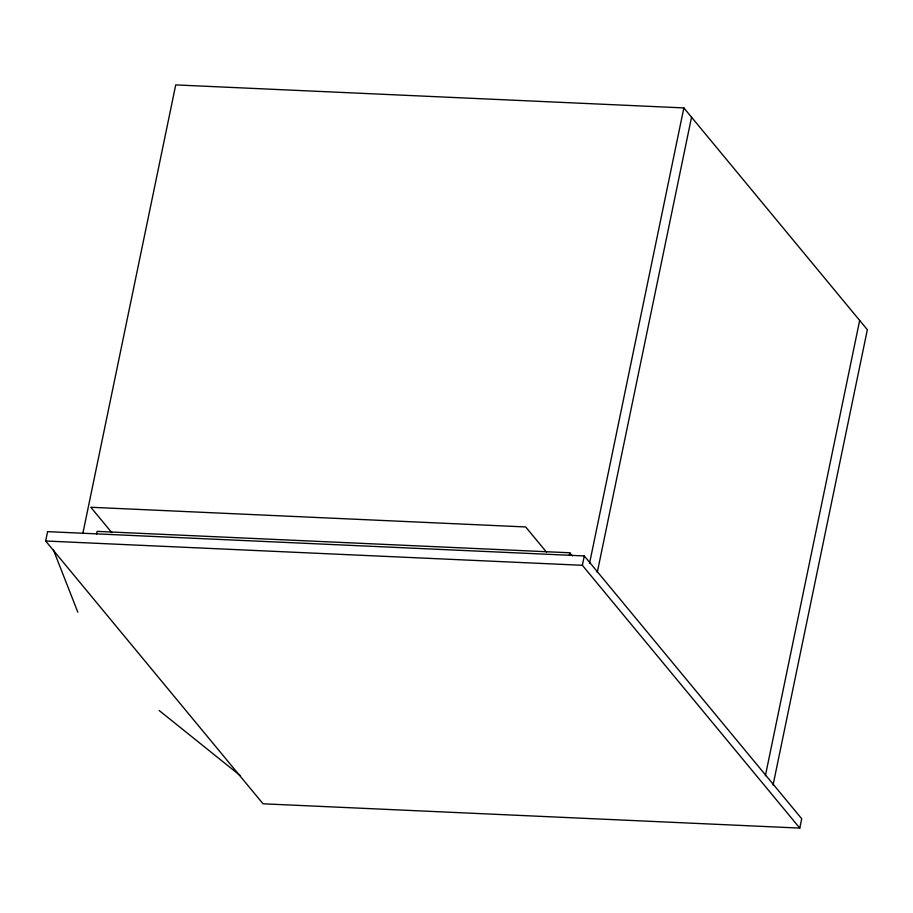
<?xml version="1.0" encoding="UTF-8"?>
<svg xmlns="http://www.w3.org/2000/svg" width="913" height="913" viewBox="0 0 913 913"><rect width="100%" height="100%" fill="white"/><g stroke="black" fill="none" stroke-linecap="round" stroke-linejoin="round"><path stroke-width="1.37" d="M45.65 540.998L47.59 531.651L584.309 555.949L801.705 818.733L799.777 828.091L263.047 803.794L45.65 540.998L582.368 565.307L799.777 828.091M82.889 533.238L175.73 84.909L683.86 107.917L867.35 329.719L773.06 785.032M96.584 533.979L97.12 531.377L569.792 552.787L572.348 555.88M569.256 555.378L569.792 552.787M582.368 565.307L584.309 555.949M589.57 563.23L683.86 107.917M597.25 572.508L691.54 117.195M765.379 775.742L859.669 320.429M159.124 710.474L240.404 775.719M546.545 552.182L525.671 526.949L90.809 507.263L111.694 532.496M53.262 549.512L77.822 612.189"/></g></svg>
